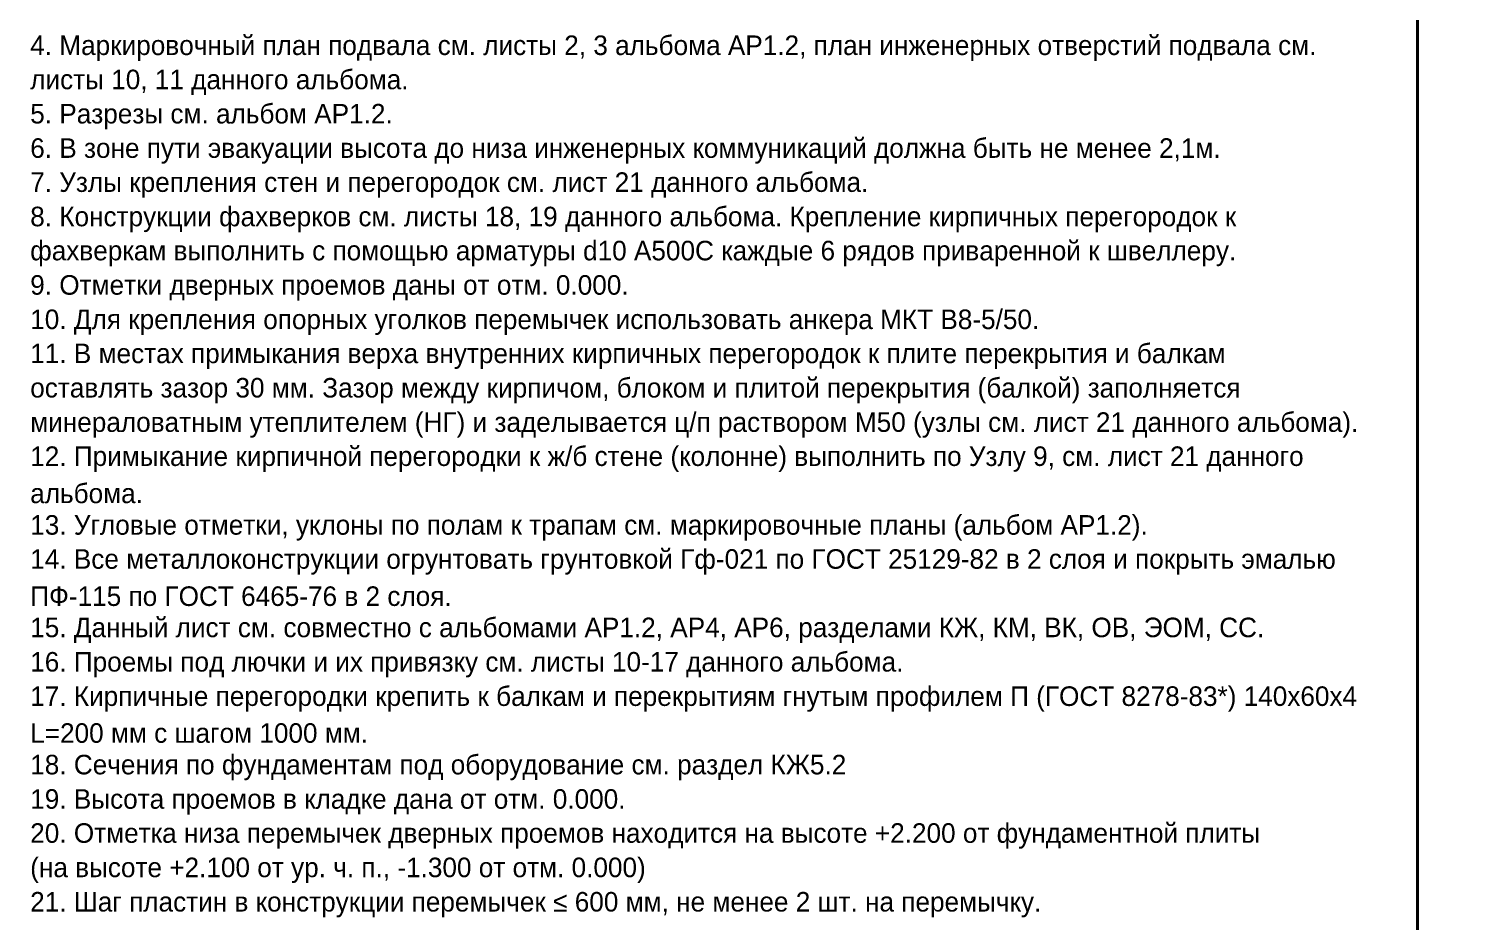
# Model space of a CAD drawing. Header units: millimetres. Extents: x -401725 to 250493, y 305116 to 802890.
# Drawn here: x -375097.98 to -375089.85, y 508963.23 to 508968.25 of the extents above; entities that cross this region are included whole.
import ezdxf

# ---------------------------------------------------------------- set-up
doc = ezdxf.new("R2010")
doc.units = ezdxf.units.MM
doc.layers.add('PDF _Геометрия', color=7, linetype='Continuous', true_color=0x1d1d1d)
doc.layers.add('PDF _Текст', color=7, linetype='Continuous')

msp = doc.modelspace()

# ---------------------------------------------------------------- linework, layer by layer
at = {"layer": 'PDF _Геометрия', "color": 7, "lineweight": 40}
msp.add_lwpolyline([(-375090.1697171002, 508991.0454510978), (-375090.1697171002, 508958.3295182528)], dxfattribs=at)

# ---------------------------------------------------------------- texts
at = {"layer": 'PDF _Текст', "char_height": 0.109987814600269, "attachment_point": 4, "style": ''}
for s, insert in [('4. Маркировочный план подвала см. листы 2, 3 альбома АР1.2, план инженерных отверстий подвала см.', (-375097.9714104866, 508968.1382664969)), ('листы 10, 11 данного альбома.', (-375097.9714104866, 508967.9465991521)), ('5. Разрезы см. альбом АР1.2.', (-375097.9714104866, 508967.7532652084)), ('6. В зоне пути эвакуации высота до низа инженерных коммуникаций должна быть не менее 2,1м.', (-375097.9714104866, 508967.5599312647)), ('7. Узлы крепления стен и перегородок см. лист 21 данного альбома.', (-375097.9714104866, 508967.3682639199)), ('8. Конструкции фахверков см. листы 18, 19 данного альбома. Крепление кирпичных перегородок к', (-375097.9714104866, 508967.1749299762)), ('фахверкам выполнить с помощью арматуры d10 А500С каждые 6 рядов приваренной к швеллеру.', (-375097.9714104866, 508966.9832626313)), ('9. Отметки дверных проемов даны от отм. 0.000.', (-375097.9714104866, 508966.7899286877)), ('10. Для крепления опорных уголков перемычек использовать анкера МКТ В8-5/50.', (-375097.9714104866, 508966.596594744)), ('11. В местах примыкания верха внутренних кирпичных перегородок к плите перекрытия и балкам', (-375097.9714104866, 508966.4049273992)), ('оставлять зазор 30 мм. Зазор между кирпичом, блоком и плитой перекрытия (балкой) заполняется', (-375097.9714104866, 508966.2115934555)), ('минераловатным утеплителем (НГ) и заделывается ц/п раствором М50 (узлы см. лист 21 данного альбома).', (-375097.9714104866, 508966.0182595118)), ('12. Примыкание кирпичной перегородки к ж/б стене (колонне) выполнить по Узлу 9, см. лист 21 данного', (-375097.9714104866, 508965.826592167)), ('альбома.', (-375097.9714104866, 508965.6332582233)), ('13. Угловые отметки, уклоны по полам к трапам см. маркировочные планы (альбом АР1.2).', (-375097.9714104866, 508965.4399242796)), ('14. Все металлоконструкции огрунтовать грунтовкой Гф-021 по ГОСТ 25129-82 в 2 слоя и покрыть эмалью', (-375097.9714104866, 508965.2482569347)), ('ПФ-115 по ГОСТ 6465-76 в 2 слоя.', (-375097.9714104866, 508965.0549229911)), ('15. Данный лист см. совместно с альбомами АР1.2, АР4, АР6, разделами КЖ, КМ, ВК, ОВ, ЭОМ, СС.', (-375097.9714104866, 508964.8632556463)), ('16. Проемы под лючки и их привязку см. листы 10-17 данного альбома.', (-375097.9714104866, 508964.6699217025)), ('17. Кирпичные перегородки крепить к балкам и перекрытиям гнутым профилем П (ГОСТ 8278-83*) 140х60х4', (-375097.9714104866, 508964.4765877589)), ('L=200 мм с шагом 1000 мм.', (-375097.9714104866, 508964.284920414)), ('18. Сечения по фундаментам под оборудование см. раздел КЖ5.2', (-375097.9714104866, 508964.0915864704)), ('19. Высота проемов в кладке дана от отм. 0.000.', (-375097.9714104866, 508963.8982525266)), ('20. Отметка низа перемычек дверных проемов находится на высоте +2.200 от фундаментной плиты', (-375097.9714104866, 508963.7065851818)), ('(на высоте +2.100 от ур. ч. п., -1.300 от отм. 0.000)', (-375097.9714104866, 508963.5132512382)), ('21. Шаг пластин в конструкции перемычек ≤ 600 мм, не менее 2 шт. на перемычку.', (-375097.9714104866, 508963.3199172944))]:
    msp.add_mtext(s, dxfattribs=dict(at, insert=insert))

doc.saveas('drawing.dxf')
